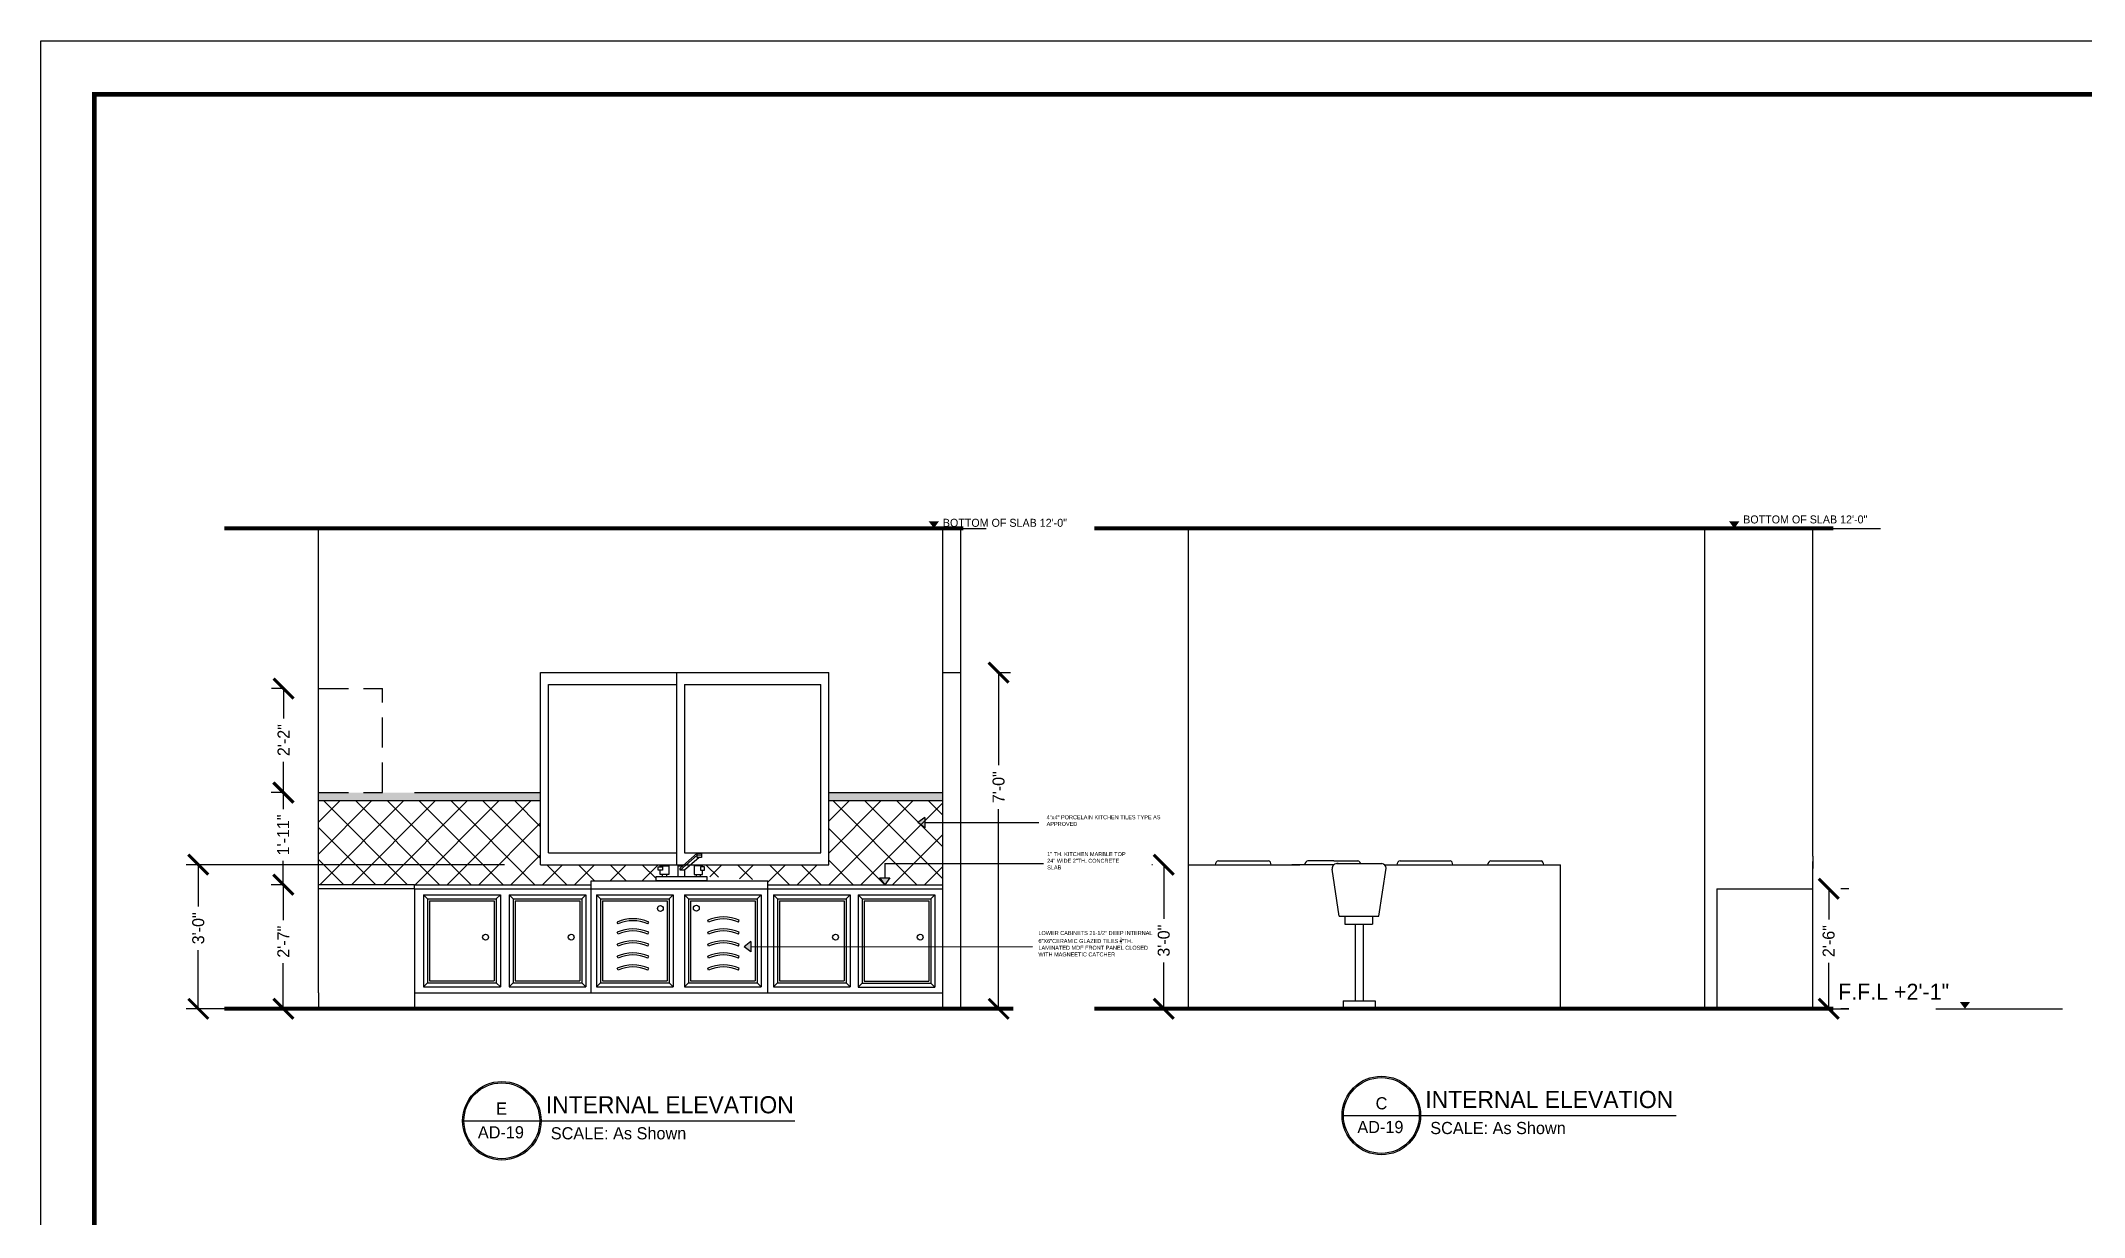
# Model space of a CAD drawing. Extents: x 10753 to 18704, y -5361 to 1140.
# Drawn here: x 14710 to 15221, y -4330 to -4036 of the extents above; entities that cross this region are included whole.
import ezdxf

# ---------------------------------------------------------------- set-up
doc = ezdxf.new("R2010")
doc.units = 0
doc.header["$LTSCALE"] = 30
doc.header["$MEASUREMENT"] = 0
doc.header["$PDMODE"] = 3
doc.linetypes.add('HIDDEN', pattern=[0.375, 0.25, -0.125])
doc.layers.get('0').update_dxf_attribs({"linetype": 'CONTINUOUS'})
doc.layers.get('DEFPOINTS').update_dxf_attribs({"linetype": 'CONTINUOUS'})
for name, color, linetype in [('furniture', 9, 'CONTINUOUS'), ('SEAL', 1, 'CONTINUOUS'), ('SLINE', 3, 'CONTINUOUS'), ('WALL', 2, 'CONTINUOUS'), ('WINDOW', 5, 'CONTINUOUS'), ('WL', 9, 'CONTINUOUS')]:
    doc.layers.add(name, color=color, linetype=linetype)
doc.styles.add('EE', font='eurr____.ttf')
doc.styles.add('SMALL-DIM', font='stylu.ttf', dxfattribs={"height": 2})
doc.styles.get("Standard").update_dxf_attribs({"font": 'stylu.ttf', "height": 3})
doc.dimstyles.new('D1', dxfattribs={"dimtxt": 6, "dimasz": 5, "dimexe": 1, "dimexo": 2, "dimgap": 1, "dimtad": 1, "dimdec": 4, "dimzin": 3, "dimdsep": 46, "dimlunit": 4, "dimtxsty": 'Standard', "dimcen": 3, "dimclrd": 7, "dimclre": 7, "dimclrt": 2, "dimadec": 0, "dimazin": 0, "dimtfac": 1, "dimtdec": 4, "dimtofl": 0, "dimtmove": 2, "dimatfit": 3, "dimfxl": 1, "dimfrac": 2, "dimtolj": 1, "dimtzin": 1, "dimarcsym": 0})

# ---------------------------------------------------------------- blocks, each defined once
blk = doc.blocks.new('_ArchTick')
at = {"color": 0, "linetype": 'ByBlock', "const_width": 0.15}
blk.add_lwpolyline([(-0.5, -0.5), (0.5, 0.5)], dxfattribs=at)
blk = doc.blocks.new('*D400')
at = {"layer": 'DEFPOINTS', "color": 0, "transparency": 16777216}
for p in [(14940.24, -4194.25), (14949.71, -4194.25), (14940.24, -4278.25)]:
    blk.add_point(p, dxfattribs=at)
at = {"layer": 'WALL', "color": 7, "lineweight": -2, "transparency": 16777216}
for p, q in [((14949.24, -4194.25), (14952.71, -4194.25)), ((14949.71, -4194.25), (14949.71, -4217.43)), ((14949.71, -4278.25), (14949.71, -4228.36)), ((14949.24, -4278.25), (14952.71, -4278.25))]:
    blk.add_line(p, q, dxfattribs=at)
at = {"layer": 'WALL', "color": 7, "lineweight": -2, "transparency": 16777216, "xscale": 5, "yscale": 5, "zscale": 5}
for p, rotation in [((14949.71, -4194.25), 90), ((14949.71, -4278.25), 270)]:
    blk.add_blockref('_ArchTick', p, dxfattribs=dict(at, rotation=rotation))
at = {"layer": 'WALL', "color": 0, "transparency": 16777216, "insert": (14949.71, -4222.9), "char_height": 3, "attachment_point": 5, "rotation": 90}
blk.add_mtext('\\A1;7\'-0"', dxfattribs=at)
blk = doc.blocks.new('*D401')
at = {"color": 7, "linetype": 'Continuous', "lineweight": -2, "transparency": 16777216}
for p, q in [((14770.74, -4247.25), (14767.94, -4247.25)), ((14770.94, -4247.25), (14770.94, -4256.1)), ((14770.94, -4278.25), (14770.94, -4266.9)), ((14770.74, -4278.25), (14767.94, -4278.25))]:
    blk.add_line(p, q, dxfattribs=at)
at = {"layer": 'DEFPOINTS', "color": 0, "linetype": 'Continuous', "transparency": 16777216}
for p in [(14770.94, -4247.25), (14779.74, -4247.25), (14779.74, -4278.25)]:
    blk.add_point(p, dxfattribs=at)
at = {"color": 7, "linetype": 'Continuous', "lineweight": -2, "transparency": 16777216, "xscale": 5, "yscale": 5, "zscale": 5}
for p, rotation in [((14770.94, -4247.25), 90), ((14770.94, -4278.25), 270)]:
    blk.add_blockref('_ArchTick', p, dxfattribs=dict(at, rotation=rotation))
at = {"color": 0, "linetype": 'Continuous', "transparency": 16777216, "insert": (14770.94, -4261.5), "char_height": 3, "attachment_point": 5, "rotation": 90}
blk.add_mtext('\\A1;2\'-7"', dxfattribs=at)
blk = doc.blocks.new('*D402')
at = {"color": 7, "linetype": 'Continuous', "lineweight": -2, "transparency": 16777216}
for p, q in [((14770.74, -4224.25), (14767.9, -4224.25)), ((14770.9, -4224.25), (14770.9, -4228.37)), ((14770.9, -4247.25), (14770.9, -4241.27)), ((14770.74, -4247.25), (14767.9, -4247.25))]:
    blk.add_line(p, q, dxfattribs=at)
at = {"layer": 'DEFPOINTS', "color": 0, "linetype": 'Continuous', "transparency": 16777216}
for p in [(14770.9, -4224.25), (14779.74, -4224.25), (14779.74, -4247.25)]:
    blk.add_point(p, dxfattribs=at)
at = {"color": 7, "linetype": 'Continuous', "lineweight": -2, "transparency": 16777216, "xscale": 5, "yscale": 5, "zscale": 5}
for p, rotation in [((14770.9, -4224.25), 90), ((14770.9, -4247.25), 270)]:
    blk.add_blockref('_ArchTick', p, dxfattribs=dict(at, rotation=rotation))
at = {"color": 0, "linetype": 'Continuous', "transparency": 16777216, "insert": (14770.9, -4234.82), "char_height": 3, "attachment_point": 5, "rotation": 90}
blk.add_mtext('\\A1;1\'-11"', dxfattribs=at)
blk = doc.blocks.new('*D403')
at = {"color": 7, "linetype": 'Continuous', "lineweight": -2, "transparency": 16777216}
for p, q in [((14770.74, -4198.25), (14767.99, -4198.25)), ((14770.99, -4198.25), (14770.99, -4205.73)), ((14770.99, -4224.25), (14770.99, -4216.53)), ((14770.74, -4224.25), (14767.99, -4224.25))]:
    blk.add_line(p, q, dxfattribs=at)
at = {"layer": 'DEFPOINTS', "color": 0, "linetype": 'Continuous', "transparency": 16777216}
for p in [(14770.99, -4198.25), (14779.74, -4198.25), (14779.74, -4224.25)]:
    blk.add_point(p, dxfattribs=at)
at = {"color": 7, "linetype": 'Continuous', "lineweight": -2, "transparency": 16777216, "xscale": 5, "yscale": 5, "zscale": 5}
for p, rotation in [((14770.99, -4198.25), 90), ((14770.99, -4224.25), 270)]:
    blk.add_blockref('_ArchTick', p, dxfattribs=dict(at, rotation=rotation))
at = {"color": 0, "linetype": 'Continuous', "transparency": 16777216, "insert": (14770.99, -4211.13), "char_height": 3, "attachment_point": 5, "rotation": 90}
blk.add_mtext('\\A1;2\'-2"', dxfattribs=at)
blk = doc.blocks.new('*D404')
at = {"layer": 'DEFPOINTS', "color": 0, "transparency": 16777216}
for p in [(14835.24, -4242.25), (14749.69, -4278.25), (14835.24, -4278.25)]:
    blk.add_point(p, dxfattribs=at)
at = {"layer": 'WALL', "color": 7, "lineweight": -2, "transparency": 16777216}
for p, q in [((14826.24, -4242.25), (14746.69, -4242.25)), ((14749.69, -4242.25), (14749.69, -4252.66)), ((14749.69, -4278.25), (14749.69, -4263.64)), ((14826.24, -4278.25), (14746.69, -4278.25))]:
    blk.add_line(p, q, dxfattribs=at)
at = {"layer": 'WALL', "color": 7, "lineweight": -2, "transparency": 16777216, "xscale": 5, "yscale": 5, "zscale": 5}
for p, rotation in [((14749.69, -4242.25), 90), ((14749.69, -4278.25), 270)]:
    blk.add_blockref('_ArchTick', p, dxfattribs=dict(at, rotation=rotation))
at = {"layer": 'WALL', "color": 0, "transparency": 16777216, "insert": (14749.69, -4258.15), "char_height": 3, "attachment_point": 5, "rotation": 90}
blk.add_mtext('\\A1;3\'-0"', dxfattribs=at)
blk = doc.blocks.new('*D405')
at = {"color": 7, "linetype": 'Continuous', "lineweight": -2, "transparency": 16777216}
for p, q in [((15157.17, -4248.25), (15157.17, -4255.95)), ((15162.18, -4248.25), (15160.17, -4248.25)), ((15157.17, -4278.25), (15157.17, -4266.75)), ((15162.18, -4278.25), (15160.17, -4278.25))]:
    blk.add_line(p, q, dxfattribs=at)
at = {"layer": 'DEFPOINTS', "color": 0, "linetype": 'Continuous', "transparency": 16777216}
for p in [(15153.18, -4248.25), (15157.17, -4248.25), (15153.18, -4278.25)]:
    blk.add_point(p, dxfattribs=at)
at = {"color": 7, "linetype": 'Continuous', "lineweight": -2, "transparency": 16777216, "xscale": 5, "yscale": 5, "zscale": 5}
for p, rotation in [((15157.17, -4248.25), 90), ((15157.17, -4278.25), 270)]:
    blk.add_blockref('_ArchTick', p, dxfattribs=dict(at, rotation=rotation))
at = {"color": 0, "linetype": 'Continuous', "transparency": 16777216, "insert": (15157.17, -4261.35), "char_height": 3, "attachment_point": 5, "rotation": 90}
blk.add_mtext('\\A1;2\'-6"', dxfattribs=at)
blk = doc.blocks.new('*D406')
at = {"color": 7, "linetype": 'Continuous', "lineweight": -2, "transparency": 16777216}
for p, q in [((14988.18, -4242.25), (14987.99, -4242.25)), ((14990.99, -4242.25), (14990.99, -4255.75)), ((14990.99, -4278.25), (14990.99, -4266.73)), ((14988.18, -4278.25), (14987.99, -4278.25))]:
    blk.add_line(p, q, dxfattribs=at)
at = {"layer": 'DEFPOINTS', "color": 0, "linetype": 'Continuous', "transparency": 16777216}
for p in [(14997.18, -4242.25), (14990.99, -4278.25), (14997.18, -4278.25)]:
    blk.add_point(p, dxfattribs=at)
at = {"color": 7, "linetype": 'Continuous', "lineweight": -2, "transparency": 16777216, "xscale": 5, "yscale": 5, "zscale": 5}
for p, rotation in [((14990.99, -4242.25), 90), ((14990.99, -4278.25), 270)]:
    blk.add_blockref('_ArchTick', p, dxfattribs=dict(at, rotation=rotation))
at = {"color": 0, "linetype": 'Continuous', "transparency": 16777216, "insert": (14990.99, -4261.24), "char_height": 3, "attachment_point": 5, "rotation": 90}
blk.add_mtext('\\A1;3\'-0"', dxfattribs=at)

msp = doc.modelspace()

# ---------------------------------------------------------------- hatches: boundary and pattern name
at = {"linetype": 'Continuous'}
h = msp.add_hatch(color=230, dxfattribs=at)
h.dxf.hatch_style = 1
h.paths.add_polyline_path([(14934.83708, -4156.45398), (14932.22003, -4156.45398), (14933.52856, -4158.17262)])
h = msp.add_hatch(color=230, dxfattribs=at)
h.dxf.hatch_style = 1
h.paths.add_polyline_path([(15134.8693, -4156.45398), (15132.25225, -4156.45398), (15133.58459, -4158.2527)])
h = msp.add_hatch(color=230, dxfattribs=at)
h.dxf.hatch_style = 1
h.paths.add_polyline_path([(14931.24554, -4230.43159), (14929.52691, -4231.74012), (14931.24554, -4233.04865)])
h.paths.add_polyline_path([(14922.54408, -4245.53407), (14919.92703, -4245.53407), (14921.23556, -4247.2527)])
h.paths.add_polyline_path([(14887.8114, -4261.43402), (14886.09277, -4262.74255), (14887.8114, -4264.05108)])
h = msp.add_hatch(color=230, dxfattribs=at)
h.dxf.hatch_style = 1
h.paths.add_polyline_path([(15192.53476, -4276.52832), (15189.9177, -4276.52832), (15191.22623, -4278.24695)])
at = {"layer": 'furniture'}
h = msp.add_hatch(color=3, dxfattribs=at)
h.dxf.hatch_style = 1
h.paths.add_polyline_path([(14803.7405, -4224.2527), (14779.7405, -4224.2527), (14779.7405, -4226.2527), (14803.7405, -4226.2527), (14835.2405, -4226.2527), (14835.2405, -4224.2527)])
h.paths.add_polyline_path([(14935.7405, -4226.2527), (14935.7405, -4224.2527), (14907.2405, -4224.2527), (14907.2405, -4226.2527)])
h = msp.add_hatch(dxfattribs=at)
h.set_pattern_fill('ANSI37', color=3, scale=45)
h.set_pattern_definition([(45, (-22155.7625, -2108.335), (-3.97747564, 3.97747564), []), (135, (-22155.7625, -2108.335), (-3.97747564, -3.97747564), [])])
h.paths.add_polyline_path([(14803.7405, -4226.2527), (14779.7405, -4226.2527), (14779.7405, -4247.2527), (14803.7405, -4247.2527), (14847.8845, -4247.2527), (14847.8845, -4246.2527), (14864.09241, -4246.2527), (14864.09241, -4243.6127), (14864.62041, -4243.6127), (14864.62041, -4242.2527), (14835.2405, -4242.2527), (14835.2405, -4226.2527)])
h.paths.add_polyline_path([(14907.2405, -4226.2527), (14907.2405, -4242.2527), (14876.23641, -4242.2527), (14876.23641, -4245.1967), (14876.76441, -4245.1967), (14892.00116, -4246.2527), (14892.00116, -4247.2527), (14935.7405, -4247.2527), (14935.7405, -4226.2527)])

# ---------------------------------------------------------------- linework, layer by layer
for p, q in [((14940.2405, -4158.2527), (14946.60291, -4158.2527)), ((14869.63641, -4242.5567), (14870.76549, -4242.5567))]:
    msp.add_line(p, q)
at = {"color": 2, "linetype": 'HIDDEN'}
for p, q in [((14779.7405, -4198.2527), (14795.7405, -4198.2527)), ((14795.7405, -4224.2527), (14795.7405, -4198.2527)), ((14779.7405, -4224.2527), (14795.7405, -4224.2527))]:
    msp.add_line(p, q, dxfattribs=at)
at = {"color": 230, "linetype": 'Continuous'}
for p, q in [((14931.24554, -4230.43159), (14929.52691, -4231.74012)), ((14931.24554, -4233.04865), (14929.52691, -4231.74012)), ((14931.24554, -4230.43159), (14931.24554, -4233.04865)), ((14931.24554, -4231.74012), (14959.78087, -4231.74012)), ((14921.23556, -4241.99983), (14960.91265, -4241.99983)), ((14921.23556, -4241.99983), (14921.23556, -4245.53407)), ((14919.92703, -4245.53407), (14922.54408, -4245.53407)), ((14919.92703, -4245.53407), (14921.23556, -4247.2527)), ((14922.54408, -4245.53407), (14921.23556, -4247.2527)), ((14887.8114, -4261.43402), (14886.09277, -4262.74255)), ((14887.8114, -4264.05108), (14886.09277, -4262.74255)), ((14887.8114, -4261.43402), (14887.8114, -4264.05108)), ((14887.8114, -4262.74255), (14958.15031, -4262.7216))]:
    msp.add_line(p, q, dxfattribs=at)
at = {"color": 31, "linetype": 'ByBlock'}
for p, q in [((14869.63641, -4245.1967), (14869.63641, -4242.5567)), ((14870.16441, -4243.0847), (14874.38841, -4239.3887)), ((14874.38841, -4239.9167), (14870.16441, -4243.6127)), ((14870.16441, -4243.6127), (14870.16441, -4243.0847)), ((14871.22041, -4243.6127), (14870.16441, -4243.6127)), ((14874.85528, -4240.44037), (14871.22041, -4243.6127)), ((14871.22041, -4243.6127), (14871.22041, -4245.1967)), ((14874.38841, -4239.9167), (14874.38841, -4239.3887)), ((14874.38841, -4239.3887), (14875.44441, -4239.3887)), ((14874.38841, -4240.4447), (14874.38841, -4239.9167)), ((14875.44441, -4239.9167), (14874.38841, -4239.9167)), ((14875.44441, -4240.4447), (14874.38841, -4240.4447)), ((14875.44441, -4239.3887), (14875.44441, -4239.9167)), ((14875.44441, -4239.9167), (14875.44441, -4240.4447)), ((14997.17701, -4242.2527), (15024.30556, -4242.2527)), ((15004.63562, -4241.2527), (15017.14528, -4241.2527)), ((15017.8148, -4242.21461), (15017.8148, -4242.2527)), ((15033.51663, -4242.2527), (15023.01263, -4242.2527)), ((15024.30556, -4242.2527), (15024.9537, -4242.2527)), ((15033.51663, -4241.2527), (15027.01916, -4241.2527)), ((15034.83924, -4255.13333), (15033.03949, -4243.37039)), ((15033.51663, -4241.2527), (15039.52882, -4241.2527)), ((15034.22845, -4241.94207), (15045.49498, -4241.94207)), ((15044.77891, -4255.13333), (15046.5777, -4243.15009)), ((15046.15487, -4242.2527), (15090.17701, -4242.2527)), ((15050.03064, -4241.2527), (15062.5403, -4241.2527)), ((15063.20982, -4242.21461), (15063.20982, -4242.2527)), ((15072.7596, -4241.2527), (15084.50205, -4241.2527)), ((15084.50205, -4241.2527), (15085.26926, -4241.2527)), ((15085.93877, -4242.21461), (15085.93877, -4242.2527)), ((15090.17701, -4248.2527), (15090.17701, -4242.2527)), ((14803.7405, -4247.2527), (14779.7405, -4247.2527)), ((14803.7405, -4248.2527), (14779.7405, -4248.2527)), ((14803.7405, -4247.2527), (14847.8845, -4247.2527)), ((14803.7405, -4248.2527), (14803.7405, -4247.2527)), ((14803.7405, -4248.2527), (14935.7405, -4248.2527)), ((14803.7405, -4248.2527), (14803.7405, -4278.2527)), ((14847.8845, -4246.2527), (14892.00116, -4246.2527)), ((14847.8845, -4274.11159), (14847.8845, -4247.2527)), ((14865.67641, -4245.1967), (14865.67641, -4244.6687)), ((14866.73241, -4244.6687), (14866.73241, -4245.1967)), ((14874.12441, -4244.6687), (14874.12441, -4245.1967)), ((14875.18041, -4245.1967), (14875.18041, -4244.6687)), ((14892.00116, -4247.2527), (14935.7405, -4247.2527)), ((14892.00116, -4274.2527), (14892.00116, -4247.2527)), ((15090.17701, -4278.2527), (15090.17701, -4248.2527)), ((15129.17701, -4248.2527), (15153.17701, -4248.2527)), ((15129.17701, -4248.2527), (15129.17701, -4278.2527)), ((14805.97854, -4249.81235), (14825.17854, -4249.81235)), ((14805.97854, -4249.81235), (14805.97854, -4272.81235)), ((14806.97854, -4250.81235), (14805.97854, -4249.81235)), ((14806.97854, -4250.81235), (14824.17854, -4250.81235)), ((14806.97854, -4250.81235), (14806.97854, -4271.81235)), ((14807.47854, -4251.31235), (14823.67854, -4251.31235)), ((14807.47854, -4251.31235), (14807.47854, -4271.31235)), ((14823.67854, -4251.31235), (14823.67854, -4271.31235)), ((14824.17854, -4250.81235), (14825.17854, -4249.81235)), ((14824.17854, -4250.81235), (14824.17854, -4271.81235)), ((14825.17854, -4249.81235), (14825.17854, -4272.81235)), ((14827.38526, -4249.81235), (14846.58526, -4249.81235)), ((14827.38526, -4249.81235), (14827.38526, -4272.81235)), ((14828.38526, -4250.81235), (14827.38526, -4249.81235)), ((14828.38526, -4250.81235), (14845.58526, -4250.81235)), ((14828.38526, -4250.81235), (14828.38526, -4271.81235)), ((14828.88526, -4251.31235), (14845.08526, -4251.31235)), ((14828.88526, -4251.31235), (14828.88526, -4271.31235)), ((14845.08526, -4251.31235), (14845.08526, -4271.31235)), ((14845.58526, -4250.81235), (14846.58526, -4249.81235)), ((14845.58526, -4250.81235), (14845.58526, -4271.81235)), ((14846.58526, -4249.81235), (14846.58526, -4272.81235)), ((14849.18374, -4249.81235), (14868.38374, -4249.81235)), ((14849.18374, -4249.81235), (14849.18374, -4272.81235)), ((14850.18374, -4250.81235), (14849.18374, -4249.81235)), ((14850.18374, -4250.81235), (14867.38374, -4250.81235)), ((14850.18374, -4250.81235), (14850.18374, -4271.81235)), ((14850.68374, -4251.31235), (14866.88374, -4251.31235)), ((14850.68374, -4251.31235), (14850.68374, -4271.31235)), ((14866.88374, -4251.31235), (14866.88374, -4271.31235)), ((14867.38374, -4250.81235), (14868.38374, -4249.81235)), ((14867.38374, -4250.81235), (14867.38374, -4271.81235)), ((14868.38374, -4249.81235), (14868.38374, -4272.81235)), ((14871.20249, -4249.81235), (14890.40249, -4249.81235)), ((14871.20249, -4249.81235), (14871.20249, -4272.81235)), ((14872.20249, -4250.81235), (14871.20249, -4249.81235)), ((14872.20249, -4250.81235), (14889.40249, -4250.81235)), ((14872.20249, -4250.81235), (14872.20249, -4271.81235)), ((14872.70249, -4251.31235), (14888.90249, -4251.31235)), ((14872.70249, -4251.31235), (14872.70249, -4271.31235)), ((14888.90249, -4251.31235), (14888.90249, -4271.31235)), ((14889.40249, -4250.81235), (14890.40249, -4249.81235)), ((14889.40249, -4250.81235), (14889.40249, -4271.81235)), ((14890.40249, -4249.81235), (14890.40249, -4272.81235)), ((14893.44151, -4249.81235), (14912.64151, -4249.81235)), ((14893.44151, -4249.81235), (14893.44151, -4272.81235)), ((14894.44151, -4250.81235), (14893.44151, -4249.81235)), ((14894.44151, -4250.81235), (14911.64151, -4250.81235)), ((14894.44151, -4250.81235), (14894.44151, -4271.81235)), ((14894.94151, -4251.31235), (14911.14151, -4251.31235)), ((14894.94151, -4251.31235), (14894.94151, -4271.31235)), ((14911.14151, -4251.31235), (14911.14151, -4271.31235)), ((14911.64151, -4250.81235), (14912.64151, -4249.81235)), ((14911.64151, -4250.81235), (14911.64151, -4271.81235)), ((14912.64151, -4249.81235), (14912.64151, -4272.81235)), ((14914.60374, -4249.81833), (14933.80374, -4249.81833)), ((14914.60374, -4249.81833), (14914.60374, -4272.81833)), ((14915.60374, -4250.81833), (14914.60374, -4249.81833)), ((14915.60374, -4250.81833), (14932.80374, -4250.81833)), ((14915.60374, -4250.81833), (14915.60374, -4271.81833)), ((14916.10374, -4251.31833), (14932.30374, -4251.31833)), ((14916.10374, -4251.31833), (14916.10374, -4271.31833)), ((14932.30374, -4251.31833), (14932.30374, -4271.31833)), ((14932.80374, -4250.81833), (14933.80374, -4249.81833)), ((14932.80374, -4250.81833), (14932.80374, -4271.81833)), ((14933.80374, -4249.81833), (14933.80374, -4272.81833)), ((14854.59088, -4257.05057), (14854.38666, -4256.59417)), ((14862.05624, -4257.05057), (14862.26047, -4256.59417)), ((14877.22178, -4256.59417), (14877.01755, -4256.13778)), ((14884.68714, -4256.59417), (14884.89136, -4256.13778)), ((15034.83924, -4255.13333), (15044.77891, -4255.13333)), ((15036.21472, -4255.13333), (15036.21472, -4257.13333)), ((15036.21472, -4257.13333), (15043.15108, -4257.13333)), ((15038.83924, -4257.13333), (15038.83924, -4276.2527)), ((15040.83924, -4257.13333), (15040.83924, -4276.2527)), ((15043.15108, -4255.13333), (15043.15108, -4257.13333)), ((14854.59088, -4259.59417), (14854.38666, -4259.13778)), ((14854.59088, -4262.59417), (14854.38666, -4262.13778)), ((14862.05624, -4259.59417), (14862.26047, -4259.13778)), ((14862.05624, -4262.59417), (14862.26047, -4262.13778)), ((14877.22178, -4259.59417), (14877.01755, -4259.13778)), ((14877.22178, -4262.59417), (14877.01755, -4262.13778)), ((14884.68714, -4259.59417), (14884.89136, -4259.13778)), ((14884.68714, -4262.59417), (14884.89136, -4262.13778)), ((14854.59088, -4265.59417), (14854.38666, -4265.13778)), ((14854.59088, -4268.59417), (14854.38666, -4268.13778)), ((14862.05624, -4265.59417), (14862.26047, -4265.13778)), ((14862.05624, -4268.59417), (14862.26047, -4268.13778)), ((14877.22178, -4265.59417), (14877.01755, -4265.13778)), ((14877.22178, -4268.59417), (14877.01755, -4268.13778)), ((14884.68714, -4265.59417), (14884.89136, -4265.13778)), ((14884.68714, -4268.59417), (14884.89136, -4268.13778)), ((14803.7405, -4274.2527), (14935.7405, -4274.2527)), ((14806.97854, -4271.81235), (14805.97854, -4272.81235)), ((14805.97854, -4272.81235), (14825.17854, -4272.81235)), ((14806.97854, -4271.81235), (14824.17854, -4271.81235)), ((14807.47854, -4271.31235), (14823.67854, -4271.31235)), ((14824.17854, -4271.81235), (14825.17854, -4272.81235)), ((14828.38526, -4271.81235), (14827.38526, -4272.81235)), ((14827.38526, -4272.81235), (14846.58526, -4272.81235)), ((14828.38526, -4271.81235), (14845.58526, -4271.81235)), ((14828.88526, -4271.31235), (14845.08526, -4271.31235)), ((14845.58526, -4271.81235), (14846.58526, -4272.81235)), ((14850.18374, -4271.81235), (14849.18374, -4272.81235)), ((14849.18374, -4272.81235), (14868.38374, -4272.81235)), ((14850.18374, -4271.81235), (14867.38374, -4271.81235)), ((14850.68374, -4271.31235), (14866.88374, -4271.31235)), ((14867.38374, -4271.81235), (14868.38374, -4272.81235)), ((14872.20249, -4271.81235), (14871.20249, -4272.81235)), ((14871.20249, -4272.81235), (14890.40249, -4272.81235)), ((14872.20249, -4271.81235), (14889.40249, -4271.81235)), ((14872.70249, -4271.31235), (14888.90249, -4271.31235)), ((14889.40249, -4271.81235), (14890.40249, -4272.81235)), ((14894.44151, -4271.81235), (14893.44151, -4272.81235)), ((14893.44151, -4272.81235), (14912.64151, -4272.81235)), ((14894.44151, -4271.81235), (14911.64151, -4271.81235)), ((14894.94151, -4271.31235), (14911.14151, -4271.31235)), ((14911.64151, -4271.81235), (14912.64151, -4272.81235)), ((14915.60374, -4271.81833), (14914.60374, -4272.81833)), ((14914.60374, -4272.81833), (14933.80374, -4272.81833)), ((14915.60374, -4271.81833), (14932.80374, -4271.81833)), ((14916.10374, -4271.31833), (14932.30374, -4271.31833)), ((15035.84414, -4276.2527), (15043.84414, -4276.2527)), ((15035.84414, -4276.2527), (15035.84414, -4278.2527)), ((15043.84414, -4276.2527), (15043.84414, -4278.2527))]:
    msp.add_line(p, q, dxfattribs=at)
at = {"color": 2}
for p, q in [((14847.8845, -4247.2527), (14847.8845, -4246.2527)), ((14892.00116, -4247.2527), (14892.00116, -4246.2527)), ((14932.80374, -4271.81833), (14933.80374, -4272.81833)), ((14992.67701, -4278.2527), (15162.17701, -4278.2527))]:
    msp.add_line(p, q, dxfattribs=at)
at = {"linetype": 'Continuous'}
for p, q in [((14921.23556, -4247.18725), (14921.23556, -4247.2527)), ((14779.7405, -4274.2527), (14779.7405, -4278.2527)), ((14770.7405, -4278.2527), (14935.7405, -4278.2527)), ((14935.7405, -4278.2527), (14948.89694, -4278.2527)), ((15183.98916, -4278.2527), (15215.62211, -4278.2527))]:
    msp.add_line(p, q, dxfattribs=at)
at = {"color": 31, "linetype": 'ByBlock'}
for points in [[(14864.62041, -4243.6127), (14864.62041, -4242.8207), (14865.67641, -4242.8207), (14865.67641, -4243.6127)], [(14876.23641, -4243.6127), (14876.23641, -4242.8207), (14875.18041, -4242.8207), (14875.18041, -4243.6127)], [(14864.09241, -4246.2527), (14864.09241, -4245.1967), (14876.76441, -4245.1967), (14876.76441, -4246.2527)]]:
    msp.add_lwpolyline(points, close=True, dxfattribs=at)
for points in [[(14865.14841, -4242.81933), (14865.14841, -4242.5567), (14867.26041, -4242.5567), (14867.26041, -4244.6687), (14865.14841, -4244.6687), (14865.14841, -4243.6127)], [(14875.70841, -4242.81933), (14875.70841, -4242.5567), (14873.59641, -4242.5567), (14873.59641, -4244.6687), (14875.70841, -4244.6687), (14875.70841, -4243.6127)]]:
    msp.add_lwpolyline(points, dxfattribs=at)
for centre in [(14865.17894, -4253.19975), (14874.16487, -4253.12959), (14821.49492, -4260.36227), (14842.90164, -4260.36227), (14908.95789, -4260.36227), (14930.12012, -4260.36825)]:
    msp.add_circle(centre, 0.73529, dxfattribs=at)
for centre, radius, start, end in [((15004.95842, -4242.35454), 1.14815, 106.3287401, 174.9111265), ((15016.76167, -4242.23366), 1.05329, 358.9640712, 68.6420372), ((15027.34196, -4242.35454), 1.14815, 106.3287401, 174.9111265), ((15034.39164, -4243.28692), 1.35472, 83.0810447, 183.5320959), ((15039.14521, -4242.23366), 1.05329, 16.071454, 68.6420372), ((15045.30525, -4243.20133), 1.27348, 2.3060543, 81.4319241), ((15050.35345, -4242.35454), 1.14815, 106.3287401, 174.9111265), ((15062.1567, -4242.23366), 1.05329, 358.9640712, 68.6420372), ((15073.0824, -4242.35454), 1.14815, 106.3287401, 174.9111265), ((15084.88565, -4242.23366), 1.05329, 358.9640712, 68.6420372), ((14858.32356, -4265.39228), 9.63877, 65.8928398, 114.1071602), ((14858.32356, -4267.93589), 9.63877, 65.8928398, 114.1071602), ((14858.32356, -4265.39228), 9.13877, 65.8928398, 114.1071602), ((14858.32356, -4267.93589), 9.13877, 65.8928398, 114.1071602), ((14880.95446, -4264.93589), 9.63877, 65.8928398, 114.1071602), ((14880.95446, -4267.93589), 9.63877, 65.8928398, 114.1071602), ((14880.95446, -4264.93589), 9.13877, 65.8928398, 114.1071602), ((14880.95446, -4267.93589), 9.13877, 65.8928398, 114.1071602), ((14858.32356, -4270.93589), 9.63877, 65.8928398, 114.1071602), ((14858.32356, -4270.93589), 9.13877, 65.8928398, 114.1071602), ((14880.95446, -4270.93589), 9.63877, 65.8928398, 114.1071602), ((14880.95446, -4270.93589), 9.13877, 65.8928398, 114.1071602), ((14858.32356, -4273.93589), 9.63877, 65.8928398, 114.1071602), ((14858.32356, -4276.93589), 9.63877, 65.8928398, 114.1071602), ((14858.32356, -4273.93589), 9.13877, 65.8928398, 114.1071602), ((14858.32356, -4276.93589), 9.13877, 65.8928398, 114.1071602), ((14880.95446, -4273.93589), 9.63877, 65.8928398, 114.1071602), ((14880.95446, -4276.93589), 9.63877, 65.8928398, 114.1071602), ((14880.95446, -4273.93589), 9.13877, 65.8928398, 114.1071602), ((14880.95446, -4276.93589), 9.13877, 65.8928398, 114.1071602)]:
    msp.add_arc(centre, radius, start, end, dxfattribs=at)
at = {"layer": 'furniture', "color": 3}
for p, q in [((14779.7405, -4226.2527), (14803.7405, -4226.2527)), ((14803.7405, -4224.2527), (14835.2405, -4224.2527)), ((14803.7405, -4226.2527), (14835.2405, -4226.2527)), ((14907.2405, -4224.2527), (14935.7405, -4224.2527)), ((14907.2405, -4226.2527), (14935.7405, -4226.2527))]:
    msp.add_line(p, q, dxfattribs=at)
at = {"layer": 'SEAL', "color": 1}
msp.add_lwpolyline([(15585.78375, -4036.43177), (15585.78375, -4624.18441), (14710.34496, -4624.18441), (14710.34496, -4036.43177)], close=True, dxfattribs=at)
at = {"layer": 'SLINE'}
for p, q in [((15035.55723, -4304.91941), (15119.01042, -4304.91941)), ((14815.74765, -4306.23618), (14898.74569, -4306.23618))]:
    msp.add_line(p, q, dxfattribs=at)
for centre, radius in [((14825.5586, -4306.23618), 9.81095), ((14825.5586, -4306.23618), 9.47309), ((15045.36818, -4304.91941), 9.81095), ((15045.36818, -4304.91941), 9.47309)]:
    msp.add_circle(centre, radius, dxfattribs=at)
at = {"layer": 'WALL', "color": 9}
for p, q in [((14770.7405, -4158.2527), (14940.2405, -4158.2527)), ((14779.7405, -4274.2527), (14779.7405, -4158.2527)), ((14935.7405, -4278.2527), (14935.7405, -4158.2527)), ((14940.2405, -4278.2527), (14940.2405, -4158.2527)), ((14997.17701, -4158.2527), (14984.78998, -4158.2527)), ((14997.17701, -4158.2527), (15162.17701, -4158.2527)), ((14997.17701, -4278.2527), (14997.17701, -4158.2527)), ((15126.17701, -4278.2527), (15126.17701, -4158.2527)), ((15153.17701, -4240.1046), (15153.17701, -4158.2527)), ((15162.17701, -4158.2527), (15170.09669, -4158.2527)), ((14935.7405, -4194.2527), (14940.2405, -4194.2527)), ((15153.17701, -4240.1046), (15153.17701, -4243.22912)), ((15153.17701, -4278.2527), (15153.17701, -4241.44074))]:
    msp.add_line(p, q, dxfattribs=at)
at = {"layer": 'WALL', "color": 9, "const_width": 1}
for points in [[(14756.21868, -4158.2527), (14940.92648, -4158.2527)], [(14973.6552, -4158.2527), (15158.36299, -4158.2527)], [(14756.21868, -4278.2527), (14953.39514, -4278.2527)], [(14973.6552, -4278.2527), (15158.36299, -4278.2527)]]:
    msp.add_lwpolyline(points, dxfattribs=at)
at = {"layer": 'WINDOW', "color": 4}
for p, q in [((14835.2405, -4194.2527), (14907.2405, -4194.2527)), ((14835.2405, -4242.2527), (14835.2405, -4194.2527)), ((14837.2405, -4197.2527), (14869.2405, -4197.2527)), ((14837.2405, -4239.2527), (14837.2405, -4197.2527)), ((14869.2405, -4194.2527), (14869.2405, -4240.2527)), ((14871.2405, -4197.2527), (14905.2405, -4197.2527)), ((14871.2405, -4197.2527), (14871.2405, -4239.2527)), ((14905.2405, -4239.2527), (14905.2405, -4197.2527)), ((14907.2405, -4242.2527), (14907.2405, -4194.2527)), ((14835.2405, -4242.2527), (14907.2405, -4242.2527)), ((14837.2405, -4239.2527), (14869.2405, -4239.2527)), ((14869.2405, -4240.2527), (14869.2405, -4242.2527)), ((14871.2405, -4239.2527), (14905.2405, -4239.2527))]:
    msp.add_line(p, q, dxfattribs=at)
at = {"layer": 'WL', "const_width": 1.11317}
msp.add_lwpolyline([(15572.42574, -4049.78978), (15572.42574, -4610.8264), (14723.70298, -4610.8264), (14723.70298, -4049.78978)], close=True, dxfattribs=at)

# ---------------------------------------------------------------- texts
at = {"color": 230, "linetype": 'Continuous', "attachment_point": 1, "style": 'EE'}
for s, width, heights, insert, char_height in [('BOTTOM OF SLAB 12\'-0"', 32.2865192, [0], (14935.76828, -4155.83722), 2), ('BOTTOM OF SLAB 12\'-0"', 32.2865192, [0], (15135.8005, -4154.99393), 2), ('4"x4" PORCELAIN KITCHEN TILES TYPE AS APPROVED', 28.6642706, [0], (14961.71472, -4229.90654), 1), ('1" TH. KITCHEN MARBLE TOP 24" WIDE 2"TH. CONCRETE SLAB', 19.8718895, [0], (14961.84738, -4239.11116), 1), ('\\A1;LOWER CABINETS 21-1/2" DEEP INTERNAL 6"X6"CERAMIC GLAZED TILES {\\H0.7x;\\S3/4;}"TH. LAMINATED MDF FRONT PANEL CLOSED WITH MAGNEETIC CATCHER ', 28.0498292, [7.65062], (14959.65835, -4258.82791), 1), ('F.F.L +2\'-1"', 31.293246, [0], (15159.53659, -4271.99471), 4)]:
    msp.add_mtext_dynamic_manual_height_columns(s, width=width, gutter_width=45, heights=heights, dxfattribs=dict(at, insert=insert, char_height=char_height))
at = {"layer": 'SLINE', "style": 'SMALL-DIM'}
for s, height, p in [('INTERNAL ELEVATION', 4.2757912, (15056.35129, -4303.05632, 0.04541)), ('E', 3.0375, (14824.12873, -4304.70543)), ('INTERNAL ELEVATION', 4.2757912, (14836.54171, -4304.3731, 0.04541)), ('C', 3.0375, (15043.93832, -4303.38865)), ('AD-19', 3.0375, (14819.56588, -4310.63157)), ('SCALE: As Shown', 3.0375, (14837.78281, -4310.88208, 0.06863)), ('AD-19', 3.0375, (15039.37546, -4309.31479)), ('SCALE: As Shown', 3.0375, (15057.5924, -4309.5653, 0.06863))]:
    msp.add_text(s, height=height, dxfattribs=at).set_placement(p)

# ---------------------------------------------------------------- dimensions: what is measured, and where the dimension line sits
at = {"color": 0, "linetype": 'Continuous'}
for base, p1, p2, picture, middle in [((14770.99442, -4198.2527), (14779.7405, -4224.2527), (14779.7405, -4198.2527), '*D403', (14770.99442, -4211.12778)), ((14770.89832, -4224.2527), (14779.7405, -4247.2527), (14779.7405, -4224.2527), '*D402', (14770.89832, -4234.81983)), ((14990.9863, -4278.2527), (14997.17701, -4242.2527), (14997.17701, -4278.2527), '*D406', (14990.9863, -4261.23924)), ((14770.94459, -4247.2527), (14779.7405, -4278.2527), (14779.7405, -4247.2527), '*D401', (14770.94459, -4261.50178)), ((15157.17193, -4248.2527), (15153.17701, -4278.2527), (15153.17701, -4248.2527), '*D405', (15157.17193, -4261.34873))]:
    dim = msp.add_linear_dim(base=base, p1=p1, p2=p2, angle=90, dimstyle='D1', override={"dimtxt": 2, "dimexe": 3, "dimexo": 9, "dimblk": 'ArchTick', "dimclrt": 0, "dimldrblk": 'ArchTick'}, dxfattribs=at)
    dim.commit()
    dim.dimension.update_dxf_attribs({"geometry": picture, "text_midpoint": middle, "dimtype": 160})
at = {"layer": 'WALL', "color": 9}
for base, p1, p2, picture, middle in [((14949.70591, -4194.2527), (14940.2405, -4278.2527), (14940.2405, -4194.2527), '*D400', (14949.70591, -4222.89594)), ((14749.6906, -4278.2527), (14835.2405, -4242.2527), (14835.2405, -4278.2527), '*D404', (14749.6906, -4258.14849))]:
    dim = msp.add_linear_dim(base=base, p1=p1, p2=p2, angle=90, dimstyle='D1', override={"dimtxt": 2, "dimexe": 3, "dimexo": 9, "dimblk": 'ArchTick', "dimclrt": 0, "dimldrblk": 'ArchTick'}, dxfattribs=at)
    dim.commit()
    dim.dimension.update_dxf_attribs({"geometry": picture, "text_midpoint": middle, "dimtype": 160})

doc.saveas('drawing.dxf')
